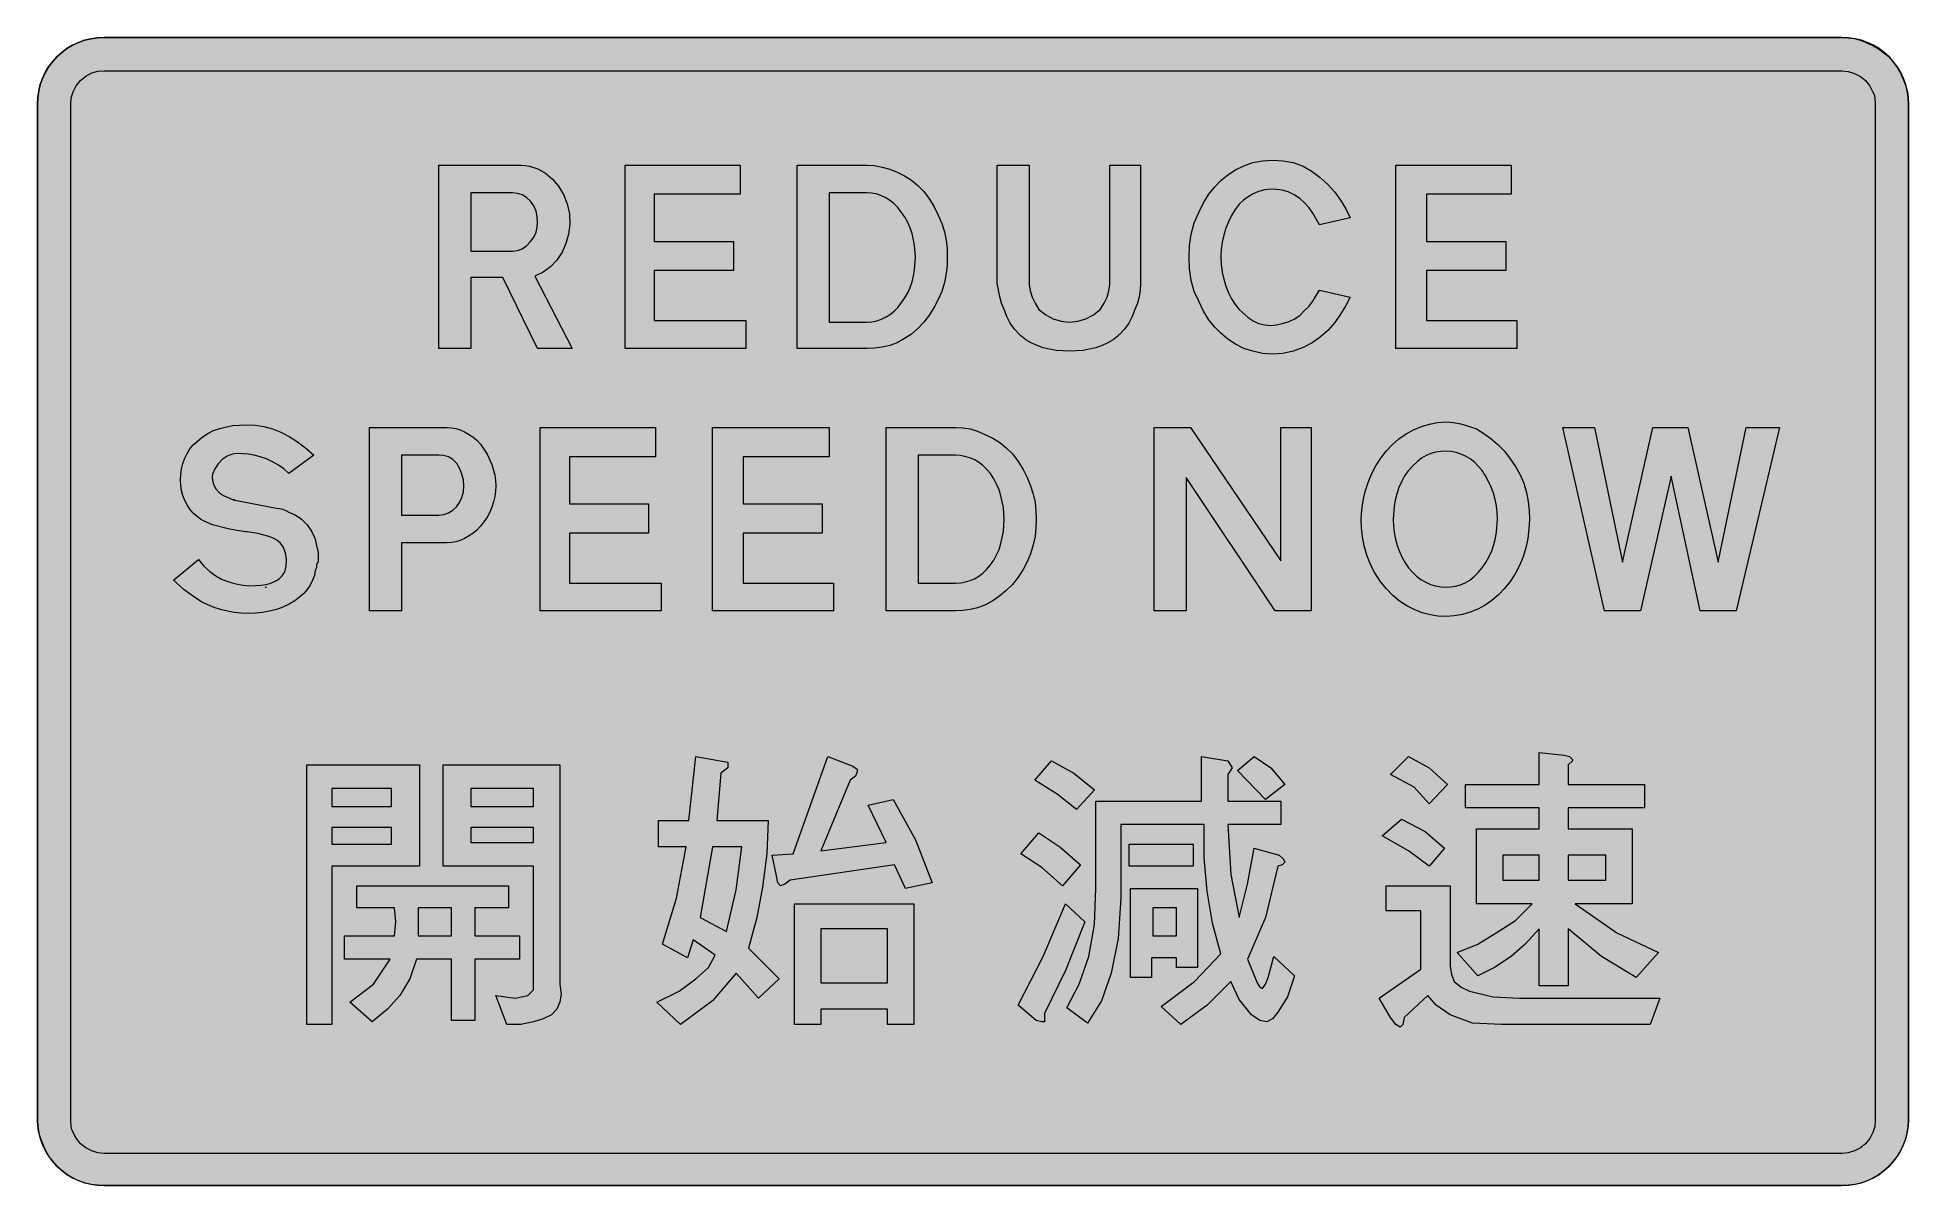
# Model space of a CAD drawing. Header units: metres. Extents: x 82 to 486, y 13 to 261.
import ezdxf

# ---------------------------------------------------------------- set-up
doc = ezdxf.new("R2010")
doc.units = ezdxf.units.M
for name, color, linetype, true_color in [('FILL_RED_FF0000', 7, 'Continuous', 0xff0000), ('FILL_WHITE_FFFFFF', 7, 'Continuous', 0xffffff), ('STROKE_RED_FF0000', 7, 'Continuous', 0xff0000), ('STROKE_WHITE_FFFFFF', 7, 'Continuous', 0xffffff)]:
    doc.layers.add(name, color=color, linetype=linetype, true_color=true_color)

msp = doc.modelspace()

# ---------------------------------------------------------------- hatches: boundary and pattern name
at = {"layer": 'FILL_RED_FF0000', "true_color": 0xff0000}
h = msp.add_hatch(color=7, dxfattribs=at)
h.dxf.hatch_style = 1
h.paths.add_polyline_path([(472.05, 253.56), (473.4, 253.37), (474.75, 252.96), (476.06, 252.32), (477.15, 251.46), (478.01, 250.37), (478.65, 249.06), (479, 248.39), (479.18, 247.71), (479.25, 246.36), (479.25, 26.76), (479.13, 25.41), (478.76, 24.1), (478.11, 22.84), (477.15, 21.66), (476.06, 20.8), (474.75, 20.16), (473.4, 19.75), (472.05, 19.56), (96.75, 19.56), (95.4, 19.72), (94.09, 20.16), (92.83, 20.83), (91.65, 21.66), (90.79, 22.86), (90.43, 23.43), (90.15, 24.06), (89.8, 24.74), (89.62, 25.41), (89.55, 26.76), (89.55, 246.36), (89.67, 247.71), (90.04, 249.02), (90.69, 250.28), (91.65, 251.46), (92.83, 252.42), (94.09, 253.07), (95.4, 253.44), (96.75, 253.56), (472.05, 253.56)])
at = {"layer": 'FILL_WHITE_FFFFFF', "true_color": 0xffffff}
h = msp.add_hatch(color=7, dxfattribs=at)
h.dxf.hatch_style = 1
h.paths.add_polyline_path([(472.05, 260.76), (473.4, 260.7), (474.75, 260.5), (476.1, 260.13), (477.45, 259.56), (478.75, 259.01), (479.96, 258.29), (482.25, 256.56), (483.97, 254.27), (484.7, 253.06), (485.25, 251.76), (485.82, 250.41), (486.19, 249.06), (486.39, 247.71), (486.45, 246.36), (486.45, 26.76), (486.38, 25.5), (486.17, 24.2), (485.83, 22.89), (485.36, 21.59), (484.77, 20.31), (484.05, 19.08), (483.21, 17.93), (482.25, 16.86), (481.1, 15.82), (479.9, 14.94), (478.65, 14.21), (477.37, 13.64), (476.07, 13.2), (474.74, 12.89), (473.4, 12.72), (472.05, 12.66), (96.75, 12.66), (95.4, 12.72), (94.06, 12.89), (92.73, 13.2), (91.42, 13.64), (90.15, 14.21), (88.9, 14.94), (87.7, 15.82), (86.55, 16.86), (85.66, 17.86), (84.82, 19.04), (84.1, 20.32), (83.55, 21.66), (82.98, 23.01), (82.61, 24.32), (82.41, 25.58), (82.35, 26.76), (82.35, 246.36), (82.42, 247.81), (82.63, 249.22), (82.97, 250.59), (83.44, 251.91), (84.03, 253.17), (84.75, 254.38), (85.59, 255.51), (86.55, 256.56), (87.6, 257.52), (88.73, 258.36), (89.94, 259.08), (91.2, 259.67), (92.52, 260.14), (93.89, 260.48), (95.3, 260.69), (96.75, 260.76), (472.05, 260.76)])
h = msp.add_hatch(color=7, dxfattribs=at)
h.dxf.hatch_style = 1
h.paths.add_polyline_path([(186.75, 233.16), (187.7, 233.11), (188.63, 232.95), (190.42, 232.36), (192.08, 231.42), (193.57, 230.16), (194.88, 228.62), (195.95, 226.83), (196.75, 224.83), (197.25, 222.66), (197.31, 220.43), (197.05, 218.27), (196.49, 216.23), (195.64, 214.34), (194.52, 212.64), (193.16, 211.19), (191.56, 210.01), (189.75, 209.16), (197.85, 193.56), (190.35, 193.56), (182.85, 208.86), (175.95, 208.86), (175.95, 193.56), (169.05, 193.56), (169.05, 233.16), (186.75, 233.16)])
h.paths.add_polyline_path([(186.02, 214.68), (187.01, 215.05), (187.95, 215.7), (188.85, 216.66), (189.59, 217.61), (190.05, 218.65), (190.28, 219.74), (190.35, 220.86), (190.28, 222.03), (190.05, 223.22), (189.59, 224.36), (188.85, 225.36), (187.95, 226.15), (187.01, 226.71), (186.02, 227.05), (184.95, 227.16), (175.95, 227.16), (175.95, 214.56), (184.95, 214.56), (186.02, 214.68)], flags=16)
h = msp.add_hatch(color=7, dxfattribs=at)
h.dxf.hatch_style = 1
h.paths.add_polyline_path([(209.25, 233.16), (234.15, 233.16), (234.15, 226.86), (215.55, 226.86), (215.55, 216.66), (232.65, 216.66), (232.65, 210.36), (215.55, 210.36), (215.55, 199.56), (235.35, 199.56), (235.35, 193.56), (209.25, 193.56), (209.25, 233.16)])
h = msp.add_hatch(color=7, dxfattribs=at)
h.dxf.hatch_style = 1
h.paths.add_polyline_path([(264.75, 232.75), (266.43, 232.27), (268.05, 231.66), (269.62, 230.88), (271.12, 229.9), (272.52, 228.75), (273.75, 227.46), (274.99, 225.83), (276.04, 224.12), (276.91, 222.36), (277.65, 220.56), (278.22, 218.76), (278.59, 216.96), (278.79, 215.16), (278.85, 213.36), (278.79, 211.56), (278.59, 209.72), (278.22, 207.83), (277.65, 205.86), (276.91, 204.11), (276.04, 202.45), (274.99, 200.84), (273.75, 199.26), (272.52, 197.84), (271.12, 196.67), (269.62, 195.67), (268.05, 194.76), (266.43, 194.19), (264.75, 193.82), (263.07, 193.62), (261.45, 193.56), (246.45, 193.56), (246.45, 233.16), (261.45, 233.16), (263.07, 233.05), (264.75, 232.75)])
h.paths.add_polyline_path([(253.35, 199.26), (261.45, 199.26), (262.56, 199.33), (263.63, 199.54), (264.67, 199.88), (265.65, 200.35), (266.58, 200.94), (267.44, 201.66), (268.23, 202.5), (268.95, 203.46), (269.68, 204.5), (270.3, 205.6), (270.82, 206.75), (271.24, 207.96), (271.55, 209.23), (271.78, 210.55), (271.95, 213.36), (271.78, 215.87), (271.24, 218.39), (270.82, 219.61), (270.3, 220.79), (269.68, 221.91), (268.95, 222.96), (268.14, 224), (267.27, 224.88), (266.37, 225.61), (265.42, 226.19), (264.46, 226.62), (263.47, 226.93), (262.46, 227.1), (261.45, 227.16), (253.35, 227.16), (253.35, 199.26)], flags=16)
h = msp.add_hatch(color=7, dxfattribs=at)
h.dxf.hatch_style = 1
h.paths.add_polyline_path([(296.55, 207.66), (296.55, 207.36), (296.74, 206.01), (297.15, 204.66), (297.79, 203.31), (298.65, 201.96), (300.1, 200.78), (301.72, 199.94), (303.46, 199.43), (305.25, 199.26), (307.04, 199.43), (308.77, 199.94), (310.4, 200.78), (311.85, 201.96), (312.71, 203.31), (313.35, 204.66), (313.76, 206.01), (313.95, 207.36), (313.95, 207.66), (313.95, 233.16), (320.55, 233.16), (320.55, 207.66), (320.49, 206.14), (320.29, 204.7), (319.92, 203.31), (319.35, 201.96), (318.79, 200.44), (318.04, 199.04), (317.11, 197.74), (316.05, 196.56), (315.79, 196.41), (315.75, 196.26), (314.68, 195.43), (313.52, 194.73), (312.27, 194.16), (310.95, 193.71), (309.57, 193.37), (308.16, 193.14), (305.25, 192.96), (302.34, 193.14), (300.93, 193.37), (299.55, 193.71), (298.23, 194.16), (296.98, 194.73), (295.82, 195.43), (294.75, 196.26), (294.45, 196.56), (293.39, 197.74), (292.46, 199.04), (291.71, 200.44), (291.15, 201.96), (290.58, 203.31), (290.17, 204.7), (289.65, 207.66), (289.65, 233.16), (296.55, 233.16), (296.55, 207.66)])
h = msp.add_hatch(color=7, dxfattribs=at)
h.dxf.hatch_style = 1
h.paths.add_polyline_path([(357.82, 222.77), (356.97, 223.93), (355.95, 225.06), (354.95, 225.95), (353.77, 226.75), (352.49, 227.38), (351.15, 227.76), (349.97, 227.92), (348.71, 227.95), (347.4, 227.8), (346.05, 227.46), (344.93, 226.95), (343.84, 226.34), (342.8, 225.6), (341.85, 224.76), (340.99, 223.58), (340.23, 222.3), (339.56, 220.94), (339, 219.51), (338.55, 218.02), (338.22, 216.49), (338.02, 214.93), (337.95, 213.36), (338.02, 211.69), (338.22, 210.06), (338.55, 208.49), (339, 206.99), (339.56, 205.57), (340.23, 204.25), (340.99, 203.04), (341.85, 201.96), (343.84, 200.24), (344.93, 199.51), (346.05, 198.96), (347.4, 198.62), (348.71, 198.51), (349.97, 198.62), (351.15, 198.96), (352.49, 199.3), (353.77, 199.86), (354.95, 200.65), (355.95, 201.66), (356.97, 202.66), (357.82, 203.8), (359.25, 206.16), (365.85, 204.66), (364.89, 202.82), (363.79, 200.95), (362.52, 199.13), (361.05, 197.46), (359.41, 196), (357.64, 194.76), (355.69, 193.75), (353.55, 192.96), (351.3, 192.45), (349.09, 192.28), (346.93, 192.45), (344.85, 192.96), (342.89, 193.57), (341.06, 194.46), (339.41, 195.58), (337.95, 196.86), (336.61, 198.15), (335.32, 199.75), (334.15, 201.63), (333.15, 203.76), (332.19, 205.89), (331.54, 208.22), (331.17, 210.72), (331.05, 213.36), (331.17, 215.83), (331.54, 218.27), (332.19, 220.66), (333.15, 222.96), (334.15, 225.05), (335.32, 226.86), (336.61, 228.44), (337.95, 229.86), (339.41, 231.1), (341.06, 232.15), (342.89, 233.02), (344.85, 233.76), (346.93, 234.1), (349.09, 234.21), (351.3, 234.1), (353.55, 233.76), (355.69, 232.93), (357.64, 231.81), (359.41, 230.47), (361.05, 228.96), (362.52, 227.33), (363.79, 225.58), (364.89, 223.73), (365.85, 221.76), (359.25, 220.26), (357.82, 222.77)])
h = msp.add_hatch(color=7, dxfattribs=at)
h.dxf.hatch_style = 1
h.paths.add_polyline_path([(375.75, 233.16), (400.65, 233.16), (400.65, 226.86), (382.35, 226.86), (382.35, 216.66), (399.45, 216.66), (399.45, 210.36), (382.35, 210.36), (382.35, 199.56), (401.85, 199.56), (401.85, 193.56), (375.75, 193.56), (375.75, 233.16)])
h = msp.add_hatch(color=7, dxfattribs=at)
h.dxf.hatch_style = 1
h.paths.add_polyline_path([(142.95, 147.36), (142.8, 147.17), (142.65, 146.76), (142.61, 146.16), (142.35, 145.56), (142.16, 144.51), (141.75, 143.46), (141.24, 142.39), (140.62, 141.44), (139.89, 140.59), (139.05, 139.86), (137.96, 139.02), (136.72, 138.29), (135.38, 137.67), (133.95, 137.16), (132.46, 136.77), (130.95, 136.49), (129.44, 136.32), (127.95, 136.26), (126.39, 136.32), (124.86, 136.48), (123.37, 136.75), (121.91, 137.12), (120.5, 137.59), (119.13, 138.16), (117.82, 138.82), (116.55, 139.56), (114.04, 141.4), (111.75, 143.46), (117.15, 147.96), (118.32, 146.52), (119.56, 145.34), (120.87, 144.39), (122.25, 143.65), (123.68, 143.09), (125.17, 142.69), (126.69, 142.42), (128.25, 142.26), (130.65, 142.39), (131.76, 142.58), (132.79, 142.86), (133.72, 143.26), (134.54, 143.78), (135.22, 144.44), (135.75, 145.26), (136.08, 146.53), (136.16, 147.96), (135.96, 149.39), (135.45, 150.66), (134.81, 151.47), (134.02, 152.1), (133.11, 152.6), (132.11, 152.99), (129.92, 153.53), (127.65, 153.96), (127.35, 153.96), (125.38, 154.24), (123.52, 154.6), (120.15, 155.46), (118.39, 156.25), (117.58, 156.68), (116.85, 157.26), (116.01, 157.99), (115.27, 158.82), (114.66, 159.73), (114.15, 160.71), (113.76, 161.75), (113.47, 162.83), (113.31, 163.94), (113.25, 165.06), (113.31, 166.29), (113.47, 167.51), (113.76, 168.69), (114.15, 169.82), (114.66, 170.88), (115.27, 171.85), (116.01, 172.72), (116.85, 173.46), (117.93, 174.39), (119.12, 175.16), (120.41, 175.79), (121.76, 176.27), (123.16, 176.63), (124.57, 176.88), (127.35, 177.06), (129.34, 176.96), (131.25, 176.66), (133.11, 176.16), (134.92, 175.45), (136.71, 174.53), (138.49, 173.39), (140.26, 172.04), (142.05, 170.46), (136.65, 166.56), (135.57, 167.52), (134.39, 168.36), (133.12, 169.08), (131.81, 169.67), (130.49, 170.14), (129.18, 170.48), (127.93, 170.69), (126.75, 170.76), (125.5, 170.87), (124.39, 170.72), (123.33, 170.3), (122.25, 169.56), (121.37, 168.6), (120.64, 167.54), (120.18, 166.35), (120.1, 165.72), (120.15, 165.06), (120.36, 164.12), (120.9, 163.19), (121.67, 162.36), (122.55, 161.76), (124.65, 160.86), (133.95, 159.06), (134.62, 159), (135.3, 158.84), (135.97, 158.55), (136.65, 158.16), (138.11, 157.52), (138.8, 157.11), (139.35, 156.66), (140.58, 155.43), (141.56, 154.04), (142.26, 152.53), (142.65, 150.96), (142.95, 149.46), (142.95, 148.86), (142.95, 148.26), (142.95, 147.96), (142.95, 147.66), (142.95, 147.36)])
h = msp.add_hatch(color=7, dxfattribs=at)
h.dxf.hatch_style = 1
h.paths.add_polyline_path([(172.69, 176.24), (173.63, 175.95), (174.56, 175.56), (175.48, 175.05), (176.38, 174.44), (177.24, 173.7), (178.05, 172.86), (179.45, 170.74), (180.49, 168.47), (181.13, 166.15), (181.29, 165), (181.35, 163.86), (181.29, 162.72), (181.13, 161.57), (180.86, 160.42), (180.49, 159.29), (180.02, 158.18), (179.45, 157.11), (178.79, 156.1), (178.05, 155.16), (177.24, 154.32), (176.38, 153.59), (175.48, 152.97), (174.56, 152.46), (173.63, 152.07), (172.69, 151.79), (171.76, 151.62), (170.85, 151.56), (160.95, 151.56), (160.95, 136.86), (154.05, 136.86), (154.05, 176.46), (170.85, 176.46), (171.76, 176.4), (172.69, 176.24)])
h.paths.add_polyline_path([(169.05, 157.56), (170.14, 157.68), (171.16, 158.04), (172.08, 158.6), (172.87, 159.36), (173.53, 160.28), (174.03, 161.36), (174.34, 162.56), (174.45, 163.86), (174.34, 165.16), (174.04, 166.37), (173.56, 167.53), (172.95, 168.66), (172.05, 169.52), (171.15, 170.16), (169.99, 170.42), (169.05, 170.46), (160.95, 170.46), (160.95, 157.56), (169.05, 157.56)], flags=16)
h = msp.add_hatch(color=7, dxfattribs=at)
h.dxf.hatch_style = 1
h.paths.add_polyline_path([(190.95, 176.46), (215.85, 176.46), (215.85, 170.16), (197.25, 170.16), (197.25, 159.96), (214.35, 159.96), (214.35, 153.66), (197.25, 153.66), (197.25, 142.86), (217.05, 142.86), (217.05, 136.86), (190.95, 136.86), (190.95, 176.46)])
h = msp.add_hatch(color=7, dxfattribs=at)
h.dxf.hatch_style = 1
h.paths.add_polyline_path([(228.15, 176.46), (253.35, 176.46), (253.35, 170.16), (234.75, 170.16), (234.75, 159.96), (251.85, 159.96), (251.85, 153.66), (234.75, 153.66), (234.75, 142.86), (254.25, 142.86), (254.25, 136.86), (228.15, 136.86), (228.15, 176.46)])
h = msp.add_hatch(color=7, dxfattribs=at)
h.dxf.hatch_style = 1
h.paths.add_polyline_path([(283.8, 176.16), (285.37, 175.7), (286.95, 174.96), (288.65, 174.18), (290.17, 173.2), (291.59, 172.05), (292.95, 170.76), (294.19, 169.13), (295.24, 167.42), (296.11, 165.66), (296.85, 163.86), (297.42, 162.06), (297.79, 160.26), (297.99, 158.46), (298.05, 156.66), (297.99, 154.86), (297.79, 153.02), (297.42, 151.13), (296.85, 149.16), (296.11, 147.41), (295.24, 145.75), (294.19, 144.14), (292.95, 142.56), (291.59, 141.27), (290.17, 140.09), (288.65, 139.02), (286.95, 138.06), (285.37, 137.49), (283.8, 137.12), (282.22, 136.92), (280.65, 136.86), (265.65, 136.86), (265.65, 176.46), (280.65, 176.46), (282.22, 176.39), (283.8, 176.16)])
h.paths.add_polyline_path([(272.55, 142.86), (280.65, 142.86), (281.75, 142.92), (282.79, 143.09), (283.79, 143.38), (284.74, 143.8), (285.65, 144.34), (286.51, 145.01), (287.35, 145.82), (288.15, 146.76), (288.88, 147.81), (289.5, 148.94), (290.02, 150.13), (290.44, 151.37), (290.98, 153.97), (291.15, 156.66), (290.98, 159.18), (290.44, 161.72), (290.02, 162.98), (289.5, 164.21), (288.88, 165.41), (288.15, 166.56), (287.34, 167.5), (286.47, 168.31), (285.57, 168.98), (284.62, 169.52), (283.66, 169.94), (282.67, 170.23), (281.66, 170.4), (280.65, 170.46), (272.55, 170.46), (272.55, 142.86)], flags=16)
h = msp.add_hatch(color=7, dxfattribs=at)
h.dxf.hatch_style = 1
h.paths.add_polyline_path([(330.45, 165.66), (330.45, 136.86), (323.55, 136.86), (323.55, 176.46), (331.35, 176.46), (350.85, 147.66), (350.85, 176.46), (357.45, 176.46), (357.45, 136.86), (349.65, 136.86), (330.45, 165.66)])
h = msp.add_hatch(color=7, dxfattribs=at)
h.dxf.hatch_style = 1
h.paths.add_polyline_path([(389.74, 177.25), (391.4, 176.77), (393.15, 176.16), (394.72, 175.2), (396.26, 174.1), (397.75, 172.83), (399.15, 171.36), (400.44, 169.73), (401.59, 168.02), (402.57, 166.26), (403.35, 164.46), (403.92, 162.44), (404.29, 160.45), (404.49, 158.51), (404.55, 156.66), (404.47, 154.54), (404.21, 152.46), (403.79, 150.44), (403.2, 148.49), (402.44, 146.62), (401.51, 144.85), (400.42, 143.19), (399.15, 141.66), (397.86, 140.28), (396.46, 139.08), (394.98, 138.05), (393.41, 137.2), (391.78, 136.53), (390.08, 136.05), (388.33, 135.76), (386.55, 135.66), (384.8, 135.73), (383.1, 135.96), (381.4, 136.42), (379.65, 137.16), (378.08, 137.95), (376.54, 138.96), (375.05, 140.2), (373.65, 141.66), (372.36, 143.29), (371.21, 145.04), (370.23, 146.89), (369.45, 148.86), (368.88, 150.88), (368.51, 152.87), (368.31, 154.81), (368.25, 156.66), (368.35, 158.68), (368.63, 160.69), (369.09, 162.66), (369.71, 164.57), (370.49, 166.42), (371.41, 168.18), (372.47, 169.83), (373.65, 171.36), (374.95, 172.75), (376.38, 173.99), (377.92, 175.07), (379.54, 175.97), (381.23, 176.69), (382.97, 177.22), (384.75, 177.55), (386.55, 177.66), (388.13, 177.55), (389.74, 177.25)])
h.paths.add_polyline_path([(384.36, 171.13), (383.3, 170.82), (382.27, 170.39), (381.28, 169.81), (380.31, 169.08), (379.36, 168.2), (378.45, 167.16), (377.62, 166), (376.92, 164.76), (376.35, 163.47), (375.9, 162.14), (375.56, 160.77), (375.33, 159.4), (375.15, 156.66), (375.21, 155.2), (375.37, 153.75), (375.64, 152.34), (376.01, 150.96), (376.48, 149.64), (377.05, 148.39), (377.71, 147.23), (378.45, 146.16), (379.28, 145.2), (380.18, 144.36), (381.14, 143.64), (382.16, 143.05), (383.22, 142.58), (384.31, 142.24), (385.43, 142.03), (386.55, 141.96), (387.57, 142.02), (388.61, 142.19), (389.65, 142.5), (390.67, 142.94), (391.67, 143.51), (392.62, 144.24), (393.52, 145.12), (394.35, 146.16), (395.18, 147.32), (395.88, 148.56), (396.45, 149.85), (396.9, 151.19), (397.24, 152.55), (397.47, 153.92), (397.65, 156.66), (397.59, 158.11), (397.43, 159.52), (397.16, 160.91), (396.79, 162.25), (396.32, 163.55), (395.75, 164.8), (395.09, 166.01), (394.35, 167.16), (393.53, 168.12), (392.67, 168.96), (391.75, 169.68), (390.79, 170.27), (389.78, 170.74), (388.74, 171.08), (387.66, 171.29), (386.55, 171.36), (385.44, 171.3), (384.36, 171.13)], flags=16)
h = msp.add_hatch(color=7, dxfattribs=at)
h.dxf.hatch_style = 1
h.paths.add_polyline_path([(411.75, 176.46), (418.65, 176.46), (424.65, 147.36), (431.25, 176.46), (438.75, 176.46), (445.35, 147.36), (451.35, 176.46), (458.55, 176.46), (449.25, 136.86), (441.45, 136.86), (435.15, 165.96), (428.55, 136.86), (420.75, 136.86), (411.75, 176.46)])
h = msp.add_hatch(color=7, dxfattribs=at)
h.dxf.hatch_style = 1
h.paths.add_polyline_path([(231.45, 102.96), (229.95, 101.76), (229.05, 91.56), (240.15, 91.56), (239.85, 84.36), (238.95, 77.16), (237.75, 70.56), (235.95, 63.96), (242.55, 57.36), (238.05, 53.16), (233.25, 58.56), (228.15, 52.56), (221.25, 47.46), (216.15, 52.26), (220.95, 54.66), (224.55, 57.36), (227.25, 59.76), (228.75, 62.46), (223.95, 65.76), (222.75, 61.86), (217.35, 64.86), (220.35, 74.76), (222.45, 85.86), (216.45, 85.86), (216.45, 91.56), (223.05, 91.56), (224.55, 105.36), (231.45, 104.16), (231.45, 102.96)])
h.paths.add_polyline_path([(231.15, 67.56), (233.25, 76.56), (234.45, 85.86), (228.15, 85.86), (225.45, 70.56), (231.15, 67.56)], flags=16)
h = msp.add_hatch(color=7, dxfattribs=at)
h.dxf.hatch_style = 1
h.paths.add_polyline_path([(258.45, 103.26), (259.35, 102.66), (259.35, 102.06), (259.05, 101.16), (257.85, 100.26), (251.55, 84.96), (265.65, 86.76), (261.75, 94.86), (267.15, 96.06), (271.95, 87.36), (275.55, 78.06), (269.85, 76.86), (267.45, 81.96), (244.95, 78.66), (243.75, 77.76), (242.85, 77.46), (242.25, 78.06), (241.95, 79.56), (241.05, 84.06), (245.55, 84.36), (253.05, 105.36), (258.45, 103.26)])
h = msp.add_hatch(color=7, dxfattribs=at)
h.dxf.hatch_style = 1
h.paths.add_polyline_path([(333.75, 95.76), (333.75, 105.36), (339.45, 104.46), (340.35, 102.96), (339.45, 101.46), (339.45, 95.76), (350.85, 95.76), (350.85, 90.66), (339.45, 90.66), (340.05, 79.86), (341.85, 70.56), (343.65, 77.76), (345.15, 85.56), (350.55, 84.06), (351.45, 83.16), (351.75, 82.56), (351.15, 81.96), (350.25, 81.66), (347.55, 70.56), (343.65, 61.56), (345.75, 56.46), (346.35, 55.56), (346.95, 55.26), (347.55, 56.16), (348.15, 57.66), (349.35, 62.16), (353.85, 57.96), (352.35, 53.46), (350.25, 50.16), (349.05, 48.66), (347.85, 48.06), (346.35, 48.36), (344.55, 49.56), (341.85, 52.86), (340.05, 56.76), (334.95, 51.66), (329.25, 47.46), (325.05, 51.36), (332.25, 56.76), (337.95, 62.76), (336.15, 69.36), (334.95, 76.26), (334.35, 83.46), (334.35, 90.66), (316.35, 90.66), (316.35, 74.76), (315.75, 66.06), (314.25, 58.56), (312.15, 52.56), (309.15, 47.76), (304.65, 51.06), (307.35, 56.16), (309.45, 62.16), (310.65, 69.06), (310.95, 76.86), (310.95, 95.76), (333.75, 95.76)])
h = msp.add_hatch(color=7, dxfattribs=at)
h.dxf.hatch_style = 1
h.paths.add_polyline_path([(348.75, 102.96), (351.75, 99.36), (347.55, 96.06), (341.55, 102.36), (345.15, 105.36), (348.75, 102.96)])
h = msp.add_hatch(color=7, dxfattribs=at)
h.dxf.hatch_style = 1
h.paths.add_polyline_path([(382.95, 102.96), (386.85, 99.36), (382.95, 95.16), (379.65, 98.76), (374.55, 101.46), (378.45, 105.36), (382.95, 102.96)])
h = msp.add_hatch(color=7, dxfattribs=at)
h.dxf.hatch_style = 1
h.paths.add_polyline_path([(412.05, 105.66), (413.25, 105.36), (413.85, 104.76), (413.85, 104.46), (412.95, 103.56), (412.95, 99.36), (429.45, 99.36), (429.45, 94.26), (412.95, 94.26), (412.95, 89.76), (426.75, 89.76), (426.75, 73.56), (414.45, 73.56), (423.45, 67.26), (432.45, 63.06), (427.65, 57.66), (420.15, 62.16), (412.95, 68.16), (412.95, 55.86), (406.65, 55.86), (406.65, 68.16), (403.65, 64.86), (400.65, 62.16), (397.05, 59.76), (393.45, 57.96), (388.95, 63.06), (393.45, 64.86), (397.35, 67.26), (401.55, 69.96), (405.15, 73.56), (393.15, 73.56), (393.15, 89.76), (406.65, 89.76), (406.65, 94.26), (390.75, 94.26), (390.75, 99.36), (406.65, 99.36), (406.65, 106.26), (412.05, 105.66)])
h.paths.add_polyline_path([(398.85, 84.06), (398.85, 78.66), (406.65, 78.66), (406.65, 84.06), (398.85, 84.06)], flags=16)
h.paths.add_polyline_path([(421.05, 84.06), (412.95, 84.06), (412.95, 78.66), (421.05, 78.66), (421.05, 84.06)], flags=16)
h = msp.add_hatch(color=7, dxfattribs=at)
h.dxf.hatch_style = 1
h.paths.add_polyline_path([(164.85, 81.66), (145.95, 81.66), (145.95, 47.46), (140.55, 47.46), (140.55, 103.56), (164.85, 103.56), (164.85, 81.66)])
h.paths.add_polyline_path([(145.95, 90.06), (145.95, 86.46), (158.85, 86.46), (158.85, 90.06), (145.95, 90.06)], flags=16)
h.paths.add_polyline_path([(158.85, 98.46), (145.95, 98.46), (145.95, 94.56), (158.85, 94.56), (158.85, 98.46)], flags=16)
h = msp.add_hatch(color=7, dxfattribs=at)
h.dxf.hatch_style = 1
h.paths.add_polyline_path([(195.15, 56.16), (195.45, 54.06), (195.15, 52.26), (194.55, 50.76), (193.35, 49.56), (191.55, 48.66), (189.45, 48.06), (186.75, 47.46), (183.75, 47.46), (181.35, 53.76), (185.55, 53.16), (188.25, 53.76), (189.45, 54.96), (189.45, 57.66), (189.45, 81.66), (169.95, 81.66), (169.95, 103.56), (195.15, 103.56), (195.15, 56.16)])
h.paths.add_polyline_path([(175.95, 90.06), (175.95, 86.76), (189.45, 86.76), (189.45, 90.06), (175.95, 90.06)], flags=16)
h.paths.add_polyline_path([(189.45, 98.46), (175.95, 98.46), (175.95, 94.56), (189.45, 94.56), (189.45, 98.46)], flags=16)
h = msp.add_hatch(color=7, dxfattribs=at)
h.dxf.hatch_style = 1
h.paths.add_polyline_path([(306.15, 101.76), (310.65, 98.16), (306.75, 93.96), (302.55, 97.26), (297.75, 100.26), (301.35, 104.46), (306.15, 101.76)])
h = msp.add_hatch(color=7, dxfattribs=at)
h.dxf.hatch_style = 1
h.paths.add_polyline_path([(382.05, 89.16), (386.25, 85.56), (382.95, 81.66), (378.45, 84.96), (372.75, 88.26), (376.95, 91.86), (382.05, 89.16)])
h = msp.add_hatch(color=7, dxfattribs=at)
h.dxf.hatch_style = 1
h.paths.add_polyline_path([(303.15, 85.86), (307.65, 81.96), (303.75, 77.46), (299.25, 81.36), (294.75, 84.36), (298.65, 88.86), (303.15, 85.86)])
h = msp.add_hatch(color=7, dxfattribs=at)
h.dxf.hatch_style = 1
h.paths.add_polyline_path([(331.95, 86.46), (331.95, 81.66), (318.15, 81.66), (318.15, 86.46), (331.95, 86.46)])
h = msp.add_hatch(color=7, dxfattribs=at)
h.dxf.hatch_style = 1
h.paths.add_polyline_path([(184.05, 72.66), (176.85, 72.66), (176.85, 66.66), (186.45, 66.66), (186.45, 61.56), (176.85, 61.56), (176.85, 48.36), (171.75, 48.36), (171.75, 61.56), (164.25, 61.56), (162.75, 57.36), (160.65, 53.76), (157.95, 50.76), (154.65, 48.06), (149.85, 52.26), (154.95, 56.16), (158.55, 61.56), (148.65, 61.56), (148.65, 66.66), (159.45, 66.66), (159.75, 69.66), (159.45, 72.66), (151.35, 72.66), (151.35, 77.46), (184.05, 77.46), (184.05, 72.66)])
h.paths.add_polyline_path([(171.75, 66.66), (171.75, 72.66), (164.55, 72.66), (164.55, 66.66), (171.75, 66.66)], flags=16)
h = msp.add_hatch(color=7, dxfattribs=at)
h.dxf.hatch_style = 1
h.paths.add_polyline_path([(332.85, 59.76), (328.35, 59.76), (328.35, 61.86), (322.95, 61.86), (322.95, 57.66), (318.45, 57.66), (318.45, 76.86), (332.85, 76.86), (332.85, 59.76)])
h.paths.add_polyline_path([(328.35, 72.66), (323.25, 72.66), (323.25, 66.66), (328.35, 66.66), (328.35, 72.66)], flags=16)
h = msp.add_hatch(color=7, dxfattribs=at)
h.dxf.hatch_style = 1
h.paths.add_polyline_path([(387.45, 77.46), (387.45, 60.06), (387.75, 58.26), (388.35, 56.76), (389.85, 55.56), (391.65, 54.66), (396.75, 53.46), (402.45, 53.16), (432.75, 53.16), (430.65, 47.46), (398.55, 47.46), (392.25, 47.76), (387.45, 49.56), (384.45, 51.66), (382.65, 53.76), (377.55, 48.96), (377.25, 47.46), (376.65, 46.86), (375.75, 47.46), (374.55, 48.96), (372.15, 53.16), (381.15, 59.46), (381.15, 72.06), (373.65, 72.06), (373.65, 77.46), (387.45, 77.46)])
h = msp.add_hatch(color=7, dxfattribs=at)
h.dxf.hatch_style = 1
h.paths.add_polyline_path([(271.65, 47.46), (265.95, 47.46), (265.95, 50.76), (251.55, 50.76), (251.55, 47.46), (245.85, 47.46), (245.85, 73.56), (271.65, 73.56), (271.65, 47.46)])
h.paths.add_polyline_path([(265.95, 68.16), (251.55, 68.16), (251.55, 56.46), (265.95, 56.46), (265.95, 68.16)], flags=16)
h = msp.add_hatch(color=7, dxfattribs=at)
h.dxf.hatch_style = 1
h.paths.add_polyline_path([(299.55, 62.16), (304.35, 73.56), (308.55, 69.66), (304.35, 59.16), (299.85, 49.86), (299.85, 48.66), (299.85, 48.06), (299.25, 48.06), (298.05, 48.36), (294.15, 51.66), (299.55, 62.16)])

# ---------------------------------------------------------------- linework, layer by layer
at = {"layer": 'FILL_RED_FF0000', "lineweight": 0, "true_color": 0xff0000}
msp.add_lwpolyline([(472.05, 253.56), (473.4, 253.37), (474.75, 252.96), (476.06, 252.32), (477.15, 251.46), (478.01, 250.37), (478.65, 249.06), (479, 248.39), (479.18, 247.71), (479.25, 246.36), (479.25, 26.76), (479.13, 25.41), (478.76, 24.1), (478.11, 22.84), (477.15, 21.66), (476.06, 20.8), (474.75, 20.16), (473.4, 19.75), (472.05, 19.56), (96.75, 19.56), (95.4, 19.72), (94.09, 20.16), (92.83, 20.83), (91.65, 21.66), (90.79, 22.86), (90.43, 23.43), (90.15, 24.06), (89.8, 24.74), (89.62, 25.41), (89.55, 26.76), (89.55, 246.36), (89.67, 247.71), (90.04, 249.02), (90.69, 250.28), (91.65, 251.46), (92.83, 252.42), (94.09, 253.07), (95.4, 253.44), (96.75, 253.56)], close=True, dxfattribs=at)
at = {"layer": 'FILL_WHITE_FFFFFF', "lineweight": 0, "true_color": 0xffffff}
for points in [[(472.05, 260.76), (473.4, 260.7), (474.75, 260.5), (476.1, 260.13), (477.45, 259.56), (478.75, 259.01), (479.96, 258.29), (482.25, 256.56), (483.97, 254.27), (484.7, 253.06), (485.25, 251.76), (485.82, 250.41), (486.19, 249.06), (486.39, 247.71), (486.45, 246.36), (486.45, 26.76), (486.38, 25.5), (486.17, 24.2), (485.83, 22.89), (485.36, 21.59), (484.77, 20.31), (484.05, 19.08), (483.21, 17.93), (482.25, 16.86), (481.1, 15.82), (479.9, 14.94), (478.65, 14.21), (477.37, 13.64), (476.07, 13.2), (474.74, 12.89), (473.4, 12.72), (472.05, 12.66), (96.75, 12.66), (95.4, 12.72), (94.06, 12.89), (92.73, 13.2), (91.42, 13.64), (90.15, 14.21), (88.9, 14.94), (87.7, 15.82), (86.55, 16.86), (85.66, 17.86), (84.82, 19.04), (84.1, 20.32), (83.55, 21.66), (82.98, 23.01), (82.61, 24.32), (82.41, 25.58), (82.35, 26.76), (82.35, 246.36), (82.42, 247.81), (82.63, 249.22), (82.97, 250.59), (83.44, 251.91), (84.03, 253.17), (84.75, 254.38), (85.59, 255.51), (86.55, 256.56), (87.6, 257.52), (88.73, 258.36), (89.94, 259.08), (91.2, 259.67), (92.52, 260.14), (93.89, 260.48), (95.3, 260.69), (96.75, 260.76)], [(186.75, 233.16), (187.7, 233.11), (188.63, 232.95), (190.42, 232.36), (192.08, 231.42), (193.57, 230.16), (194.88, 228.62), (195.95, 226.83), (196.75, 224.83), (197.25, 222.66), (197.31, 220.43), (197.05, 218.27), (196.49, 216.23), (195.64, 214.34), (194.52, 212.64), (193.16, 211.19), (191.56, 210.01), (189.75, 209.16), (197.85, 193.56), (190.35, 193.56), (182.85, 208.86), (175.95, 208.86), (175.95, 193.56), (169.05, 193.56), (169.05, 233.16)], [(209.25, 233.16), (234.15, 233.16), (234.15, 226.86), (215.55, 226.86), (215.55, 216.66), (232.65, 216.66), (232.65, 210.36), (215.55, 210.36), (215.55, 199.56), (235.35, 199.56), (235.35, 193.56), (209.25, 193.56)], [(264.75, 232.75), (266.43, 232.27), (268.05, 231.66), (269.62, 230.88), (271.12, 229.9), (272.52, 228.75), (273.75, 227.46), (274.99, 225.83), (276.04, 224.12), (276.91, 222.36), (277.65, 220.56), (278.22, 218.76), (278.59, 216.96), (278.79, 215.16), (278.85, 213.36), (278.79, 211.56), (278.59, 209.72), (278.22, 207.83), (277.65, 205.86), (276.91, 204.11), (276.04, 202.45), (274.99, 200.84), (273.75, 199.26), (272.52, 197.84), (271.12, 196.67), (269.62, 195.67), (268.05, 194.76), (266.43, 194.19), (264.75, 193.82), (263.07, 193.62), (261.45, 193.56), (246.45, 193.56), (246.45, 233.16), (261.45, 233.16), (263.07, 233.05)], [(296.55, 207.66), (296.55, 207.36), (296.74, 206.01), (297.15, 204.66), (297.79, 203.31), (298.65, 201.96), (300.1, 200.78), (301.72, 199.94), (303.46, 199.43), (305.25, 199.26), (307.04, 199.43), (308.77, 199.94), (310.4, 200.78), (311.85, 201.96), (312.71, 203.31), (313.35, 204.66), (313.76, 206.01), (313.95, 207.36), (313.95, 207.66), (313.95, 233.16), (320.55, 233.16), (320.55, 207.66), (320.49, 206.14), (320.29, 204.7), (319.92, 203.31), (319.35, 201.96), (318.79, 200.44), (318.04, 199.04), (317.11, 197.74), (316.05, 196.56), (315.79, 196.41), (315.75, 196.26), (314.68, 195.43), (313.52, 194.73), (312.27, 194.16), (310.95, 193.71), (309.57, 193.37), (308.16, 193.14), (305.25, 192.96), (302.34, 193.14), (300.93, 193.37), (299.55, 193.71), (298.23, 194.16), (296.98, 194.73), (295.82, 195.43), (294.75, 196.26), (294.45, 196.56), (293.39, 197.74), (292.46, 199.04), (291.71, 200.44), (291.15, 201.96), (290.58, 203.31), (290.17, 204.7), (289.65, 207.66), (289.65, 233.16), (296.55, 233.16)], [(357.82, 222.77), (356.97, 223.93), (355.95, 225.06), (354.95, 225.95), (353.77, 226.75), (352.49, 227.38), (351.15, 227.76), (349.97, 227.92), (348.71, 227.95), (347.4, 227.8), (346.05, 227.46), (344.93, 226.95), (343.84, 226.34), (342.8, 225.6), (341.85, 224.76), (340.99, 223.58), (340.23, 222.3), (339.56, 220.94), (339, 219.51), (338.55, 218.02), (338.22, 216.49), (338.02, 214.93), (337.95, 213.36), (338.02, 211.69), (338.22, 210.06), (338.55, 208.49), (339, 206.99), (339.56, 205.57), (340.23, 204.25), (340.99, 203.04), (341.85, 201.96), (343.84, 200.24), (344.93, 199.51), (346.05, 198.96), (347.4, 198.62), (348.71, 198.51), (349.97, 198.62), (351.15, 198.96), (352.49, 199.3), (353.77, 199.86), (354.95, 200.65), (355.95, 201.66), (356.97, 202.66), (357.82, 203.8), (359.25, 206.16), (365.85, 204.66), (364.89, 202.82), (363.79, 200.95), (362.52, 199.13), (361.05, 197.46), (359.41, 196), (357.64, 194.76), (355.69, 193.75), (353.55, 192.96), (351.3, 192.45), (349.09, 192.28), (346.93, 192.45), (344.85, 192.96), (342.89, 193.57), (341.06, 194.46), (339.41, 195.58), (337.95, 196.86), (336.61, 198.15), (335.32, 199.75), (334.15, 201.63), (333.15, 203.76), (332.19, 205.89), (331.54, 208.22), (331.17, 210.72), (331.05, 213.36), (331.17, 215.83), (331.54, 218.27), (332.19, 220.66), (333.15, 222.96), (334.15, 225.05), (335.32, 226.86), (336.61, 228.44), (337.95, 229.86), (339.41, 231.1), (341.06, 232.15), (342.89, 233.02), (344.85, 233.76), (346.93, 234.1), (349.09, 234.21), (351.3, 234.1), (353.55, 233.76), (355.69, 232.93), (357.64, 231.81), (359.41, 230.47), (361.05, 228.96), (362.52, 227.33), (363.79, 225.58), (364.89, 223.73), (365.85, 221.76), (359.25, 220.26)], [(375.75, 233.16), (400.65, 233.16), (400.65, 226.86), (382.35, 226.86), (382.35, 216.66), (399.45, 216.66), (399.45, 210.36), (382.35, 210.36), (382.35, 199.56), (401.85, 199.56), (401.85, 193.56), (375.75, 193.56)], [(186.02, 214.68), (187.01, 215.05), (187.95, 215.7), (188.85, 216.66), (189.59, 217.61), (190.05, 218.65), (190.28, 219.74), (190.35, 220.86), (190.28, 222.03), (190.05, 223.22), (189.59, 224.36), (188.85, 225.36), (187.95, 226.15), (187.01, 226.71), (186.02, 227.05), (184.95, 227.16), (175.95, 227.16), (175.95, 214.56), (184.95, 214.56)], [(253.35, 199.26), (261.45, 199.26), (262.56, 199.33), (263.63, 199.54), (264.67, 199.88), (265.65, 200.35), (266.58, 200.94), (267.44, 201.66), (268.23, 202.5), (268.95, 203.46), (269.68, 204.5), (270.3, 205.6), (270.82, 206.75), (271.24, 207.96), (271.55, 209.23), (271.78, 210.55), (271.95, 213.36), (271.78, 215.87), (271.24, 218.39), (270.82, 219.61), (270.3, 220.79), (269.68, 221.91), (268.95, 222.96), (268.14, 224), (267.27, 224.88), (266.37, 225.61), (265.42, 226.19), (264.46, 226.62), (263.47, 226.93), (262.46, 227.1), (261.45, 227.16), (253.35, 227.16)], [(142.95, 147.36), (142.8, 147.17), (142.65, 146.76), (142.61, 146.16), (142.35, 145.56), (142.16, 144.51), (141.75, 143.46), (141.24, 142.39), (140.62, 141.44), (139.89, 140.59), (139.05, 139.86), (137.96, 139.02), (136.72, 138.29), (135.38, 137.67), (133.95, 137.16), (132.46, 136.77), (130.95, 136.49), (129.44, 136.32), (127.95, 136.26), (126.39, 136.32), (124.86, 136.48), (123.37, 136.75), (121.91, 137.12), (120.5, 137.59), (119.13, 138.16), (117.82, 138.82), (116.55, 139.56), (114.04, 141.4), (111.75, 143.46), (117.15, 147.96), (118.32, 146.52), (119.56, 145.34), (120.87, 144.39), (122.25, 143.65), (123.68, 143.09), (125.17, 142.69), (126.69, 142.42), (128.25, 142.26), (130.65, 142.39), (131.76, 142.58), (132.79, 142.86), (133.72, 143.26), (134.54, 143.78), (135.22, 144.44), (135.75, 145.26), (136.08, 146.53), (136.16, 147.96), (135.96, 149.39), (135.45, 150.66), (134.81, 151.47), (134.02, 152.1), (133.11, 152.6), (132.11, 152.99), (129.92, 153.53), (127.65, 153.96), (127.35, 153.96), (125.38, 154.24), (123.52, 154.6), (120.15, 155.46), (118.39, 156.25), (117.58, 156.68), (116.85, 157.26), (116.01, 157.99), (115.27, 158.82), (114.66, 159.73), (114.15, 160.71), (113.76, 161.75), (113.47, 162.83), (113.31, 163.94), (113.25, 165.06), (113.31, 166.29), (113.47, 167.51), (113.76, 168.69), (114.15, 169.82), (114.66, 170.88), (115.27, 171.85), (116.01, 172.72), (116.85, 173.46), (117.93, 174.39), (119.12, 175.16), (120.41, 175.79), (121.76, 176.27), (123.16, 176.63), (124.57, 176.88), (127.35, 177.06), (129.34, 176.96), (131.25, 176.66), (133.11, 176.16), (134.92, 175.45), (136.71, 174.53), (138.49, 173.39), (140.26, 172.04), (142.05, 170.46), (136.65, 166.56), (135.57, 167.52), (134.39, 168.36), (133.12, 169.08), (131.81, 169.67), (130.49, 170.14), (129.18, 170.48), (127.93, 170.69), (126.75, 170.76), (125.5, 170.87), (124.39, 170.72), (123.33, 170.3), (122.25, 169.56), (121.37, 168.6), (120.64, 167.54), (120.18, 166.35), (120.1, 165.72), (120.15, 165.06), (120.36, 164.12), (120.9, 163.19), (121.67, 162.36), (122.55, 161.76), (124.65, 160.86), (133.95, 159.06), (134.62, 159), (135.3, 158.84), (135.97, 158.55), (136.65, 158.16), (138.11, 157.52), (138.8, 157.11), (139.35, 156.66), (140.58, 155.43), (141.56, 154.04), (142.26, 152.53), (142.65, 150.96), (142.95, 149.46), (142.95, 148.86), (142.95, 148.26), (142.95, 147.96), (142.95, 147.66)], [(172.69, 176.24), (173.63, 175.95), (174.56, 175.56), (175.48, 175.05), (176.38, 174.44), (177.24, 173.7), (178.05, 172.86), (179.45, 170.74), (180.49, 168.47), (181.13, 166.15), (181.29, 165), (181.35, 163.86), (181.29, 162.72), (181.13, 161.57), (180.86, 160.42), (180.49, 159.29), (180.02, 158.18), (179.45, 157.11), (178.79, 156.1), (178.05, 155.16), (177.24, 154.32), (176.38, 153.59), (175.48, 152.97), (174.56, 152.46), (173.63, 152.07), (172.69, 151.79), (171.76, 151.62), (170.85, 151.56), (160.95, 151.56), (160.95, 136.86), (154.05, 136.86), (154.05, 176.46), (170.85, 176.46), (171.76, 176.4)], [(190.95, 176.46), (215.85, 176.46), (215.85, 170.16), (197.25, 170.16), (197.25, 159.96), (214.35, 159.96), (214.35, 153.66), (197.25, 153.66), (197.25, 142.86), (217.05, 142.86), (217.05, 136.86), (190.95, 136.86)], [(228.15, 176.46), (253.35, 176.46), (253.35, 170.16), (234.75, 170.16), (234.75, 159.96), (251.85, 159.96), (251.85, 153.66), (234.75, 153.66), (234.75, 142.86), (254.25, 142.86), (254.25, 136.86), (228.15, 136.86)], [(283.8, 176.16), (285.37, 175.7), (286.95, 174.96), (288.65, 174.18), (290.17, 173.2), (291.59, 172.05), (292.95, 170.76), (294.19, 169.13), (295.24, 167.42), (296.11, 165.66), (296.85, 163.86), (297.42, 162.06), (297.79, 160.26), (297.99, 158.46), (298.05, 156.66), (297.99, 154.86), (297.79, 153.02), (297.42, 151.13), (296.85, 149.16), (296.11, 147.41), (295.24, 145.75), (294.19, 144.14), (292.95, 142.56), (291.59, 141.27), (290.17, 140.09), (288.65, 139.02), (286.95, 138.06), (285.37, 137.49), (283.8, 137.12), (282.22, 136.92), (280.65, 136.86), (265.65, 136.86), (265.65, 176.46), (280.65, 176.46), (282.22, 176.39)], [(330.45, 165.66), (330.45, 136.86), (323.55, 136.86), (323.55, 176.46), (331.35, 176.46), (350.85, 147.66), (350.85, 176.46), (357.45, 176.46), (357.45, 136.86), (349.65, 136.86)], [(389.74, 177.25), (391.4, 176.77), (393.15, 176.16), (394.72, 175.2), (396.26, 174.1), (397.75, 172.83), (399.15, 171.36), (400.44, 169.73), (401.59, 168.02), (402.57, 166.26), (403.35, 164.46), (403.92, 162.44), (404.29, 160.45), (404.49, 158.51), (404.55, 156.66), (404.47, 154.54), (404.21, 152.46), (403.79, 150.44), (403.2, 148.49), (402.44, 146.62), (401.51, 144.85), (400.42, 143.19), (399.15, 141.66), (397.86, 140.28), (396.46, 139.08), (394.98, 138.05), (393.41, 137.2), (391.78, 136.53), (390.08, 136.05), (388.33, 135.76), (386.55, 135.66), (384.8, 135.73), (383.1, 135.96), (381.4, 136.42), (379.65, 137.16), (378.08, 137.95), (376.54, 138.96), (375.05, 140.2), (373.65, 141.66), (372.36, 143.29), (371.21, 145.04), (370.23, 146.89), (369.45, 148.86), (368.88, 150.88), (368.51, 152.87), (368.31, 154.81), (368.25, 156.66), (368.35, 158.68), (368.63, 160.69), (369.09, 162.66), (369.71, 164.57), (370.49, 166.42), (371.41, 168.18), (372.47, 169.83), (373.65, 171.36), (374.95, 172.75), (376.38, 173.99), (377.92, 175.07), (379.54, 175.97), (381.23, 176.69), (382.97, 177.22), (384.75, 177.55), (386.55, 177.66), (388.13, 177.55)], [(411.75, 176.46), (418.65, 176.46), (424.65, 147.36), (431.25, 176.46), (438.75, 176.46), (445.35, 147.36), (451.35, 176.46), (458.55, 176.46), (449.25, 136.86), (441.45, 136.86), (435.15, 165.96), (428.55, 136.86), (420.75, 136.86)], [(169.05, 157.56), (170.14, 157.68), (171.16, 158.04), (172.08, 158.6), (172.87, 159.36), (173.53, 160.28), (174.03, 161.36), (174.34, 162.56), (174.45, 163.86), (174.34, 165.16), (174.04, 166.37), (173.56, 167.53), (172.95, 168.66), (172.05, 169.52), (171.15, 170.16), (169.99, 170.42), (169.05, 170.46), (160.95, 170.46), (160.95, 157.56)], [(272.55, 142.86), (280.65, 142.86), (281.75, 142.92), (282.79, 143.09), (283.79, 143.38), (284.74, 143.8), (285.65, 144.34), (286.51, 145.01), (287.35, 145.82), (288.15, 146.76), (288.88, 147.81), (289.5, 148.94), (290.02, 150.13), (290.44, 151.37), (290.98, 153.97), (291.15, 156.66), (290.98, 159.18), (290.44, 161.72), (290.02, 162.98), (289.5, 164.21), (288.88, 165.41), (288.15, 166.56), (287.34, 167.5), (286.47, 168.31), (285.57, 168.98), (284.62, 169.52), (283.66, 169.94), (282.67, 170.23), (281.66, 170.4), (280.65, 170.46), (272.55, 170.46)], [(384.36, 171.13), (383.3, 170.82), (382.27, 170.39), (381.28, 169.81), (380.31, 169.08), (379.36, 168.2), (378.45, 167.16), (377.62, 166), (376.92, 164.76), (376.35, 163.47), (375.9, 162.14), (375.56, 160.77), (375.33, 159.4), (375.15, 156.66), (375.21, 155.2), (375.37, 153.75), (375.64, 152.34), (376.01, 150.96), (376.48, 149.64), (377.05, 148.39), (377.71, 147.23), (378.45, 146.16), (379.28, 145.2), (380.18, 144.36), (381.14, 143.64), (382.16, 143.05), (383.22, 142.58), (384.31, 142.24), (385.43, 142.03), (386.55, 141.96), (387.57, 142.02), (388.61, 142.19), (389.65, 142.5), (390.67, 142.94), (391.67, 143.51), (392.62, 144.24), (393.52, 145.12), (394.35, 146.16), (395.18, 147.32), (395.88, 148.56), (396.45, 149.85), (396.9, 151.19), (397.24, 152.55), (397.47, 153.92), (397.65, 156.66), (397.59, 158.11), (397.43, 159.52), (397.16, 160.91), (396.79, 162.25), (396.32, 163.55), (395.75, 164.8), (395.09, 166.01), (394.35, 167.16), (393.53, 168.12), (392.67, 168.96), (391.75, 169.68), (390.79, 170.27), (389.78, 170.74), (388.74, 171.08), (387.66, 171.29), (386.55, 171.36), (385.44, 171.3)], [(231.45, 102.96), (229.95, 101.76), (229.05, 91.56), (240.15, 91.56), (239.85, 84.36), (238.95, 77.16), (237.75, 70.56), (235.95, 63.96), (242.55, 57.36), (238.05, 53.16), (233.25, 58.56), (228.15, 52.56), (221.25, 47.46), (216.15, 52.26), (220.95, 54.66), (224.55, 57.36), (227.25, 59.76), (228.75, 62.46), (223.95, 65.76), (222.75, 61.86), (217.35, 64.86), (220.35, 74.76), (222.45, 85.86), (216.45, 85.86), (216.45, 91.56), (223.05, 91.56), (224.55, 105.36), (231.45, 104.16)], [(258.45, 103.26), (259.35, 102.66), (259.35, 102.06), (259.05, 101.16), (257.85, 100.26), (251.55, 84.96), (265.65, 86.76), (261.75, 94.86), (267.15, 96.06), (271.95, 87.36), (275.55, 78.06), (269.85, 76.86), (267.45, 81.96), (244.95, 78.66), (243.75, 77.76), (242.85, 77.46), (242.25, 78.06), (241.95, 79.56), (241.05, 84.06), (245.55, 84.36), (253.05, 105.36)], [(333.75, 95.76), (333.75, 105.36), (339.45, 104.46), (340.35, 102.96), (339.45, 101.46), (339.45, 95.76), (350.85, 95.76), (350.85, 90.66), (339.45, 90.66), (340.05, 79.86), (341.85, 70.56), (343.65, 77.76), (345.15, 85.56), (350.55, 84.06), (351.45, 83.16), (351.75, 82.56), (351.15, 81.96), (350.25, 81.66), (347.55, 70.56), (343.65, 61.56), (345.75, 56.46), (346.35, 55.56), (346.95, 55.26), (347.55, 56.16), (348.15, 57.66), (349.35, 62.16), (353.85, 57.96), (352.35, 53.46), (350.25, 50.16), (349.05, 48.66), (347.85, 48.06), (346.35, 48.36), (344.55, 49.56), (341.85, 52.86), (340.05, 56.76), (334.95, 51.66), (329.25, 47.46), (325.05, 51.36), (332.25, 56.76), (337.95, 62.76), (336.15, 69.36), (334.95, 76.26), (334.35, 83.46), (334.35, 90.66), (316.35, 90.66), (316.35, 74.76), (315.75, 66.06), (314.25, 58.56), (312.15, 52.56), (309.15, 47.76), (304.65, 51.06), (307.35, 56.16), (309.45, 62.16), (310.65, 69.06), (310.95, 76.86), (310.95, 95.76)], [(348.75, 102.96), (351.75, 99.36), (347.55, 96.06), (341.55, 102.36), (345.15, 105.36)], [(382.95, 102.96), (386.85, 99.36), (382.95, 95.16), (379.65, 98.76), (374.55, 101.46), (378.45, 105.36)], [(412.05, 105.66), (413.25, 105.36), (413.85, 104.76), (413.85, 104.46), (412.95, 103.56), (412.95, 99.36), (429.45, 99.36), (429.45, 94.26), (412.95, 94.26), (412.95, 89.76), (426.75, 89.76), (426.75, 73.56), (414.45, 73.56), (423.45, 67.26), (432.45, 63.06), (427.65, 57.66), (420.15, 62.16), (412.95, 68.16), (412.95, 55.86), (406.65, 55.86), (406.65, 68.16), (403.65, 64.86), (400.65, 62.16), (397.05, 59.76), (393.45, 57.96), (388.95, 63.06), (393.45, 64.86), (397.35, 67.26), (401.55, 69.96), (405.15, 73.56), (393.15, 73.56), (393.15, 89.76), (406.65, 89.76), (406.65, 94.26), (390.75, 94.26), (390.75, 99.36), (406.65, 99.36), (406.65, 106.26)], [(164.85, 81.66), (145.95, 81.66), (145.95, 47.46), (140.55, 47.46), (140.55, 103.56), (164.85, 103.56)], [(195.15, 56.16), (195.45, 54.06), (195.15, 52.26), (194.55, 50.76), (193.35, 49.56), (191.55, 48.66), (189.45, 48.06), (186.75, 47.46), (183.75, 47.46), (181.35, 53.76), (185.55, 53.16), (188.25, 53.76), (189.45, 54.96), (189.45, 57.66), (189.45, 81.66), (169.95, 81.66), (169.95, 103.56), (195.15, 103.56)], [(306.15, 101.76), (310.65, 98.16), (306.75, 93.96), (302.55, 97.26), (297.75, 100.26), (301.35, 104.46)], [(158.85, 98.46), (145.95, 98.46), (145.95, 94.56), (158.85, 94.56)], [(189.45, 98.46), (175.95, 98.46), (175.95, 94.56), (189.45, 94.56)], [(145.95, 90.06), (145.95, 86.46), (158.85, 86.46), (158.85, 90.06)], [(175.95, 90.06), (175.95, 86.76), (189.45, 86.76), (189.45, 90.06)], [(382.05, 89.16), (386.25, 85.56), (382.95, 81.66), (378.45, 84.96), (372.75, 88.26), (376.95, 91.86)], [(231.15, 67.56), (233.25, 76.56), (234.45, 85.86), (228.15, 85.86), (225.45, 70.56)], [(303.15, 85.86), (307.65, 81.96), (303.75, 77.46), (299.25, 81.36), (294.75, 84.36), (298.65, 88.86)], [(331.95, 86.46), (331.95, 81.66), (318.15, 81.66), (318.15, 86.46)], [(398.85, 84.06), (398.85, 78.66), (406.65, 78.66), (406.65, 84.06)], [(421.05, 84.06), (412.95, 84.06), (412.95, 78.66), (421.05, 78.66)], [(184.05, 72.66), (176.85, 72.66), (176.85, 66.66), (186.45, 66.66), (186.45, 61.56), (176.85, 61.56), (176.85, 48.36), (171.75, 48.36), (171.75, 61.56), (164.25, 61.56), (162.75, 57.36), (160.65, 53.76), (157.95, 50.76), (154.65, 48.06), (149.85, 52.26), (154.95, 56.16), (158.55, 61.56), (148.65, 61.56), (148.65, 66.66), (159.45, 66.66), (159.75, 69.66), (159.45, 72.66), (151.35, 72.66), (151.35, 77.46), (184.05, 77.46)], [(332.85, 59.76), (328.35, 59.76), (328.35, 61.86), (322.95, 61.86), (322.95, 57.66), (318.45, 57.66), (318.45, 76.86), (332.85, 76.86)], [(387.45, 77.46), (387.45, 60.06), (387.75, 58.26), (388.35, 56.76), (389.85, 55.56), (391.65, 54.66), (396.75, 53.46), (402.45, 53.16), (432.75, 53.16), (430.65, 47.46), (398.55, 47.46), (392.25, 47.76), (387.45, 49.56), (384.45, 51.66), (382.65, 53.76), (377.55, 48.96), (377.25, 47.46), (376.65, 46.86), (375.75, 47.46), (374.55, 48.96), (372.15, 53.16), (381.15, 59.46), (381.15, 72.06), (373.65, 72.06), (373.65, 77.46)], [(271.65, 47.46), (265.95, 47.46), (265.95, 50.76), (251.55, 50.76), (251.55, 47.46), (245.85, 47.46), (245.85, 73.56), (271.65, 73.56)], [(299.55, 62.16), (304.35, 73.56), (308.55, 69.66), (304.35, 59.16), (299.85, 49.86), (299.85, 48.66), (299.85, 48.06), (299.25, 48.06), (298.05, 48.36), (294.15, 51.66)], [(171.75, 66.66), (171.75, 72.66), (164.55, 72.66), (164.55, 66.66)], [(328.35, 72.66), (323.25, 72.66), (323.25, 66.66), (328.35, 66.66)], [(265.95, 68.16), (251.55, 68.16), (251.55, 56.46), (265.95, 56.46)]]:
    msp.add_lwpolyline(points, close=True, dxfattribs=at)
at = {"layer": 'STROKE_RED_FF0000', "lineweight": 0, "true_color": 0xff0000}
msp.add_lwpolyline([(472.05, 12.66), (473.497266, 12.729727), (474.909375, 12.936562), (476.279297, 13.276992), (477.6, 13.7475), (478.864453, 14.34457), (480.065625, 15.064687), (481.196484, 15.904336), (482.25, 16.86), (483.205664, 17.91293), (484.045312, 19.039687), (484.76543, 20.229727), (485.3625, 21.4725), (485.833008, 22.757461), (486.173437, 24.074062), (486.380273, 25.411758), (486.45, 26.76), (486.45, 246.36), (486.380273, 247.807266), (486.173437, 249.219375), (485.833008, 250.589297), (485.3625, 251.91), (484.76543, 253.174453), (484.045312, 254.375625), (483.205664, 255.506484), (482.25, 256.56), (481.196484, 257.515664), (480.065625, 258.355312), (478.864453, 259.07543), (477.6, 259.6725), (476.279297, 260.143008), (474.909375, 260.483437), (473.497266, 260.690273), (472.05, 260.76), (96.75, 260.76), (95.302734, 260.690273), (93.890625, 260.483437), (92.520703, 260.143008), (91.2, 259.6725), (89.935547, 259.07543), (88.734375, 258.355312), (87.603516, 257.515664), (86.55, 256.56), (85.594336, 255.506484), (84.754687, 254.375625), (84.03457, 253.174453), (83.4375, 251.91), (82.966992, 250.589297), (82.626562, 249.219375), (82.419727, 247.807266), (82.35, 246.36), (82.35, 26.76), (82.419727, 25.411758), (82.626562, 24.074062), (82.966992, 22.757461), (83.4375, 21.4725), (84.03457, 20.229727), (84.754687, 19.039687), (85.594336, 17.91293), (86.55, 16.86), (87.603516, 15.904336), (88.734375, 15.064687), (89.935547, 14.34457), (91.2, 13.7475), (92.520703, 13.276992), (93.890625, 12.936562), (95.302734, 12.729727), (96.75, 12.66), (472.05, 12.66)], dxfattribs=at)
at = {"layer": 'STROKE_WHITE_FFFFFF', "lineweight": 0, "true_color": 0xffffff}
for points in [[(169.05, 193.56), (169.05, 233.16)], [(124.65, 160.86), (124.95, 160.86), (124.65, 160.86)], [(131.55, 141.96), (131.85, 141.96)]]:
    msp.add_lwpolyline(points, dxfattribs=at)

doc.saveas('drawing.dxf')
